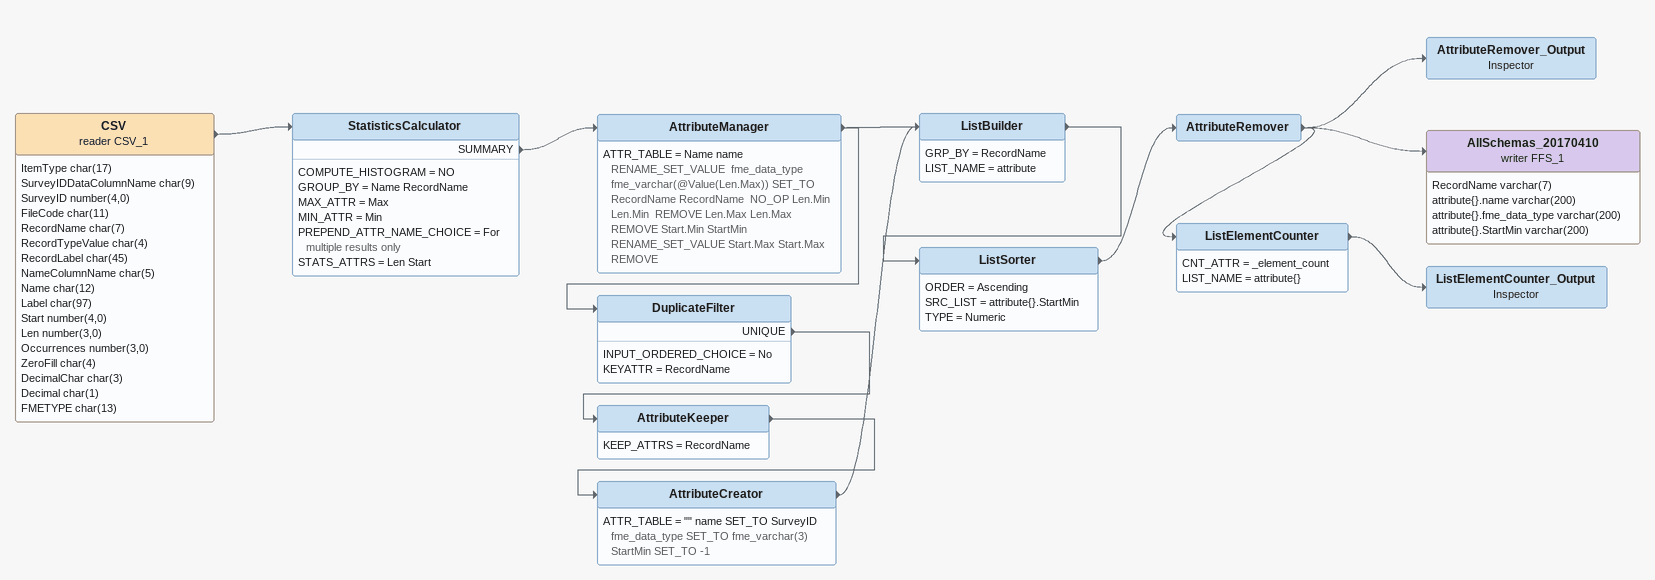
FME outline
CSV (reader CSV_1)
    attributes: ItemType char(17), SurveyIDDataColumnName char(9), SurveyID number(4,0), FileCode char(11), RecordName char(7), RecordTypeValue char(4), RecordLabel char(45), NameColumnName char(5), Name char(12), Label char(97), Start number(4,0), Len number(3,0), Occurrences number(3,0), ZeroFill char(4), DecimalChar char(3), Decimal char(1), FMETYPE char(13)
    -> StatisticsCalculator
StatisticsCalculator
    COMPUTE_HISTOGRAM = NO
    GROUP_BY = Name RecordName
    MAX_ATTR = Max
    MIN_ATTR = Min
    PREPEND_ATTR_NAME_CHOICE = For multiple results only
    STATS_ATTRS = Len Start
    SUMMARY -> AttributeManager
AttributeManager
    ATTR_TABLE = Name name  RENAME_SET_VALUE  fme_data_type fme_varchar(@Value(Len.Max)) SET_TO RecordName RecordName  NO_OP Len.Min Len.Min  REMOVE Len.Max Len.Max  REMOVE Start.Min StartMin  RENAME_SET_VALUE Start.Max Start.Max  REMOVE
    -> ListBuilder
    -> DuplicateFilter
DuplicateFilter
    INPUT_ORDERED_CHOICE = No
    KEYATTR = RecordName
    UNIQUE -> AttributeKeeper
AttributeKeeper
    KEEP_ATTRS = RecordName
    -> AttributeCreator
AttributeCreator
    ATTR_TABLE = "" name SET_TO SurveyID  fme_data_type SET_TO fme_varchar(3)  StartMin SET_TO -1
    -> ListBuilder
ListBuilder
    GRP_BY = RecordName
    LIST_NAME = attribute
    -> ListSorter
ListSorter
    ORDER = Ascending
    SRC_LIST = attribute{}.StartMin
    TYPE = Numeric
    -> AttributeRemover
AttributeRemover
    -> AllSchemas_20170410 (writer FFS_1)
    -> AttributeRemover_Output
    -> ListElementCounter
AttributeRemover_Output: Inspector
AllSchemas_20170410 (writer FFS_1)
    attributes: RecordName varchar(7), attribute{}.name varchar(200), attribute{}.fme_data_type varchar(200), attribute{}.StartMin varchar(200)
ListElementCounter
    CNT_ATTR = _element_count
    LIST_NAME = attribute{}
    -> ListElementCounter_Output
ListElementCounter_Output: Inspector
